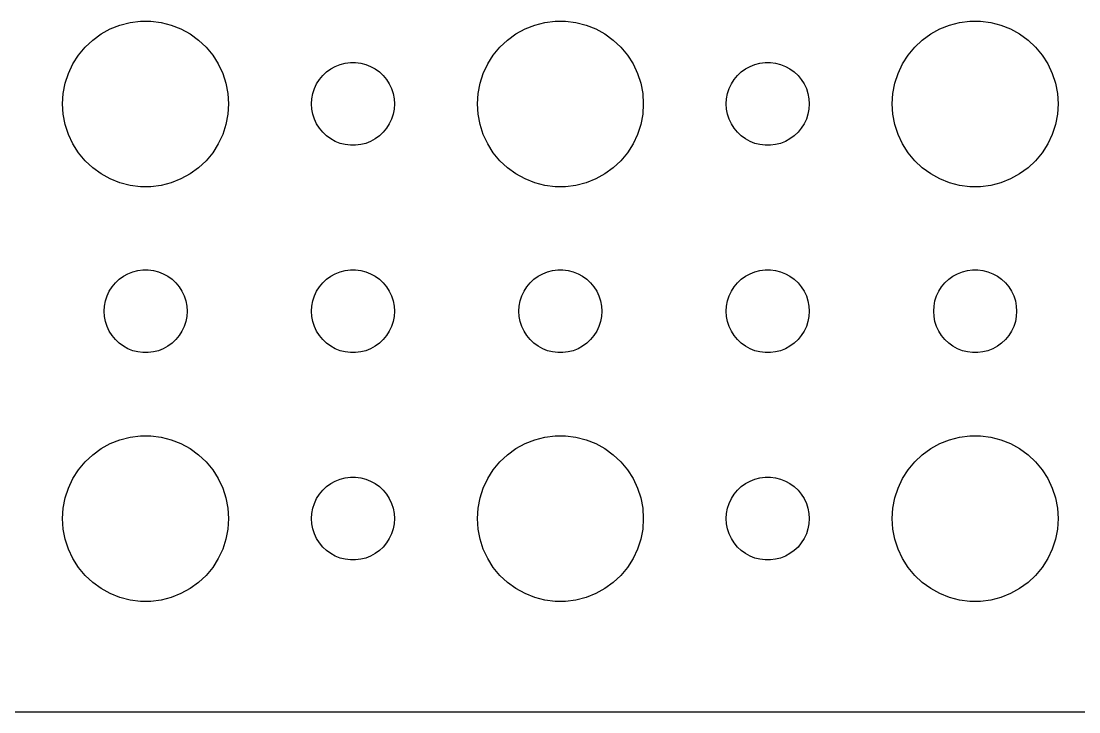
# Model space of a CAD drawing. Header units: metres. Extents: x -142 to 142, y -112 to 112.
# Drawn here: x -4.5 to 33.75, y -111.99 to -87.01 of the extents above; entities that cross this region are included whole.
import ezdxf

# ---------------------------------------------------------------- set-up
doc = ezdxf.new("R2010")
doc.units = ezdxf.units.M

msp = doc.modelspace()

# ---------------------------------------------------------------- linework, layer by layer
for p, q in [((-1.27733, -87.2855), (-0.92705, -87.1468)), ((-0.92705, -87.1468), (-0.56213, -87.0531)), ((-0.56213, -87.0531), (-0.18837, -87.0059)), ((-0.18837, -87.0059), (0.18837, -87.0059)), ((0.18837, -87.0059), (0.56213, -87.0531)), ((0.56213, -87.0531), (0.92705, -87.1468)), ((0.92705, -87.1468), (1.27733, -87.2855)), ((13.7227, -87.2855), (14.0729, -87.1468)), ((14.0729, -87.1468), (14.4379, -87.0531)), ((14.4379, -87.0531), (14.8116, -87.0059)), ((14.8116, -87.0059), (15.1884, -87.0059)), ((15.1884, -87.0059), (15.5621, -87.0531)), ((15.5621, -87.0531), (15.927, -87.1468)), ((15.927, -87.1468), (16.2773, -87.2855)), ((28.7227, -87.2855), (29.0729, -87.1468)), ((29.0729, -87.1468), (29.4379, -87.0531)), ((29.4379, -87.0531), (29.8116, -87.0059)), ((29.8116, -87.0059), (30.1884, -87.0059)), ((30.1884, -87.0059), (30.5621, -87.0531)), ((30.5621, -87.0531), (30.927, -87.1468)), ((30.927, -87.1468), (31.2773, -87.2855)), ((-1.91226, -87.6885), (-1.60747, -87.467)), ((-1.60747, -87.467), (-1.27733, -87.2855)), ((1.27733, -87.2855), (1.60747, -87.467)), ((1.60747, -87.467), (1.91226, -87.6885)), ((13.0877, -87.6885), (13.3925, -87.467)), ((13.3925, -87.467), (13.7227, -87.2855)), ((16.2773, -87.2855), (16.6075, -87.467)), ((16.6075, -87.467), (16.9123, -87.6885)), ((28.0877, -87.6885), (28.3925, -87.467)), ((28.3925, -87.467), (28.7227, -87.2855)), ((31.2773, -87.2855), (31.6075, -87.467)), ((31.6075, -87.467), (31.9123, -87.6885)), ((-2.42705, -88.2366), (-2.1869, -87.9464)), ((-2.1869, -87.9464), (-1.91226, -87.6885)), ((1.91226, -87.6885), (2.1869, -87.9464)), ((2.1869, -87.9464), (2.42705, -88.2366)), ((12.5729, -88.2366), (12.8131, -87.9464)), ((12.8131, -87.9464), (13.0877, -87.6885)), ((16.9123, -87.6885), (17.1869, -87.9464)), ((17.1869, -87.9464), (17.427, -88.2366)), ((27.5729, -88.2366), (27.8131, -87.9464)), ((27.8131, -87.9464), (28.0877, -87.6885)), ((31.9123, -87.6885), (32.1869, -87.9464)), ((32.1869, -87.9464), (32.427, -88.2366)), ((-2.62891, -88.5547), (-2.42705, -88.2366)), ((2.42705, -88.2366), (2.62891, -88.5547)), ((12.3711, -88.5547), (12.5729, -88.2366)), ((17.427, -88.2366), (17.6289, -88.5547)), ((27.3711, -88.5547), (27.5729, -88.2366)), ((32.427, -88.2366), (32.6289, -88.5547)), ((-2.78932, -88.8956), (-2.62891, -88.5547)), ((2.62891, -88.5547), (2.78932, -88.8956)), ((6.54385, -88.8442), (6.69626, -88.7335)), ((6.69626, -88.7335), (6.86133, -88.6428)), ((6.86133, -88.6428), (7.03647, -88.5734)), ((7.03647, -88.5734), (7.21892, -88.5266)), ((7.21892, -88.5266), (7.40581, -88.503)), ((7.40581, -88.503), (7.59418, -88.503)), ((7.59418, -88.503), (7.78107, -88.5266)), ((7.78107, -88.5266), (7.96352, -88.5734)), ((7.96352, -88.5734), (8.13866, -88.6428)), ((8.13866, -88.6428), (8.30373, -88.7335)), ((8.30373, -88.7335), (8.45613, -88.8442)), ((12.2107, -88.8956), (12.3711, -88.5547)), ((17.6289, -88.5547), (17.7893, -88.8956)), ((21.5439, -88.8442), (21.6963, -88.7335)), ((21.6963, -88.7335), (21.8613, -88.6428)), ((21.8613, -88.6428), (22.0365, -88.5734)), ((22.0365, -88.5734), (22.2189, -88.5266)), ((22.2189, -88.5266), (22.4058, -88.503)), ((22.4058, -88.503), (22.5942, -88.503)), ((22.5942, -88.503), (22.7811, -88.5266)), ((22.7811, -88.5266), (22.9635, -88.5734)), ((22.9635, -88.5734), (23.1387, -88.6428)), ((23.1387, -88.6428), (23.3037, -88.7335)), ((23.3037, -88.7335), (23.4561, -88.8442)), ((27.2107, -88.8956), (27.3711, -88.5547)), ((32.6289, -88.5547), (32.7893, -88.8956)), ((-2.90575, -89.2539), (-2.78932, -88.8956)), ((2.78932, -88.8956), (2.90575, -89.2539)), ((6.18553, -89.2774), (6.28647, -89.1183)), ((6.28647, -89.1183), (6.40654, -88.9732)), ((6.40654, -88.9732), (6.54385, -88.8442)), ((8.45613, -88.8442), (8.59344, -88.9732)), ((8.59344, -88.9732), (8.71352, -89.1183)), ((8.71352, -89.1183), (8.81445, -89.2774)), ((12.0942, -89.2539), (12.2107, -88.8956)), ((17.7893, -88.8956), (17.9057, -89.2539)), ((21.1855, -89.2774), (21.2865, -89.1183)), ((21.2865, -89.1183), (21.4065, -88.9732)), ((21.4065, -88.9732), (21.5439, -88.8442)), ((23.4561, -88.8442), (23.5934, -88.9732)), ((23.5934, -88.9732), (23.7135, -89.1183)), ((23.7135, -89.1183), (23.8145, -89.2774)), ((27.0942, -89.2539), (27.2107, -88.8956)), ((32.7893, -88.8956), (32.9057, -89.2539)), ((-2.97633, -89.624), (-2.90575, -89.2539)), ((2.90575, -89.2539), (2.97633, -89.624)), ((6.04712, -89.627), (6.10533, -89.4478)), ((6.10533, -89.4478), (6.18553, -89.2774)), ((8.81445, -89.2774), (8.89465, -89.4478)), ((8.89465, -89.4478), (8.95287, -89.627)), ((12.0237, -89.624), (12.0942, -89.2539)), ((17.9057, -89.2539), (17.9763, -89.624)), ((21.0471, -89.627), (21.1053, -89.4478)), ((21.1053, -89.4478), (21.1855, -89.2774)), ((23.8145, -89.2774), (23.8947, -89.4478)), ((23.8947, -89.4478), (23.9529, -89.627)), ((27.0237, -89.624), (27.0942, -89.2539)), ((32.9057, -89.2539), (32.9763, -89.624)), ((-3, -90), (-2.97633, -89.624)), ((2.97633, -89.624), (3, -90)), ((6, -90), (6.01183, -89.812)), ((6.01183, -89.812), (6.04712, -89.627)), ((8.95287, -89.627), (8.98816, -89.812)), ((8.98816, -89.812), (9, -90)), ((12, -90), (12.0237, -89.624)), ((17.9763, -89.624), (18, -90)), ((21, -90), (21.0118, -89.812)), ((21.0118, -89.812), (21.0471, -89.627)), ((23.9529, -89.627), (23.9882, -89.812)), ((23.9882, -89.812), (24, -90)), ((27, -90), (27.0237, -89.624)), ((32.9763, -89.624), (33, -90)), ((-2.97633, -90.376), (-3, -90)), ((3, -90), (2.97633, -90.376)), ((6.01183, -90.188), (6, -90)), ((6.04712, -90.373), (6.01183, -90.188)), ((8.98816, -90.188), (8.95287, -90.373)), ((9, -90), (8.98816, -90.188)), ((12.0237, -90.376), (12, -90)), ((18, -90), (17.9763, -90.376)), ((21.0118, -90.188), (21, -90)), ((21.0471, -90.373), (21.0118, -90.188)), ((23.9882, -90.188), (23.9529, -90.373)), ((24, -90), (23.9882, -90.188)), ((27.0237, -90.376), (27, -90)), ((33, -90), (32.9763, -90.376)), ((-2.90575, -90.7461), (-2.97633, -90.376)), ((2.97633, -90.376), (2.90575, -90.7461)), ((6.10533, -90.5522), (6.04712, -90.373)), ((6.18553, -90.7226), (6.10533, -90.5522)), ((8.89465, -90.5522), (8.81445, -90.7226)), ((8.95287, -90.373), (8.89465, -90.5522)), ((12.0942, -90.7461), (12.0237, -90.376)), ((17.9763, -90.376), (17.9057, -90.7461)), ((21.1053, -90.5522), (21.0471, -90.373)), ((21.1855, -90.7226), (21.1053, -90.5522)), ((23.8947, -90.5522), (23.8145, -90.7226)), ((23.9529, -90.373), (23.8947, -90.5522)), ((27.0942, -90.7461), (27.0237, -90.376)), ((32.9763, -90.376), (32.9057, -90.7461)), ((-2.78932, -91.1044), (-2.90575, -90.7461)), ((2.90575, -90.7461), (2.78932, -91.1044)), ((6.28647, -90.8817), (6.18553, -90.7226)), ((6.40654, -91.0268), (6.28647, -90.8817)), ((6.54385, -91.1558), (6.40654, -91.0268)), ((8.59344, -91.0268), (8.45613, -91.1558)), ((8.71352, -90.8817), (8.59344, -91.0268)), ((8.81445, -90.7226), (8.71352, -90.8817)), ((12.2107, -91.1044), (12.0942, -90.7461)), ((17.9057, -90.7461), (17.7893, -91.1044)), ((21.2865, -90.8817), (21.1855, -90.7226)), ((21.4065, -91.0268), (21.2865, -90.8817)), ((21.5439, -91.1558), (21.4065, -91.0268)), ((23.5934, -91.0268), (23.4561, -91.1558)), ((23.7135, -90.8817), (23.5934, -91.0268)), ((23.8145, -90.7226), (23.7135, -90.8817)), ((27.2107, -91.1044), (27.0942, -90.7461)), ((32.9057, -90.7461), (32.7893, -91.1044)), ((-2.62891, -91.4453), (-2.78932, -91.1044)), ((2.78932, -91.1044), (2.62891, -91.4453)), ((6.69626, -91.2665), (6.54385, -91.1558)), ((6.86133, -91.3572), (6.69626, -91.2665)), ((7.03647, -91.4266), (6.86133, -91.3572)), ((8.13866, -91.3572), (7.96352, -91.4266)), ((8.30373, -91.2665), (8.13866, -91.3572)), ((8.45613, -91.1558), (8.30373, -91.2665)), ((12.3711, -91.4453), (12.2107, -91.1044)), ((17.7893, -91.1044), (17.6289, -91.4453)), ((21.6963, -91.2665), (21.5439, -91.1558)), ((21.8613, -91.3572), (21.6963, -91.2665)), ((22.0365, -91.4266), (21.8613, -91.3572)), ((23.1387, -91.3572), (22.9635, -91.4266)), ((23.3037, -91.2665), (23.1387, -91.3572)), ((23.4561, -91.1558), (23.3037, -91.2665)), ((27.3711, -91.4453), (27.2107, -91.1044)), ((32.7893, -91.1044), (32.6289, -91.4453)), ((-2.42705, -91.7634), (-2.62891, -91.4453)), ((-2.1869, -92.0536), (-2.42705, -91.7634)), ((2.42705, -91.7634), (2.1869, -92.0536)), ((2.62891, -91.4453), (2.42705, -91.7634)), ((7.21892, -91.4734), (7.03647, -91.4266)), ((7.40581, -91.497), (7.21892, -91.4734)), ((7.59418, -91.497), (7.40581, -91.497)), ((7.78107, -91.4734), (7.59418, -91.497)), ((7.96352, -91.4266), (7.78107, -91.4734)), ((12.5729, -91.7634), (12.3711, -91.4453)), ((12.8131, -92.0536), (12.5729, -91.7634)), ((17.427, -91.7634), (17.1869, -92.0536)), ((17.6289, -91.4453), (17.427, -91.7634)), ((22.2189, -91.4734), (22.0365, -91.4266)), ((22.4058, -91.497), (22.2189, -91.4734)), ((22.5942, -91.497), (22.4058, -91.497)), ((22.7811, -91.4734), (22.5942, -91.497)), ((22.9635, -91.4266), (22.7811, -91.4734)), ((27.5729, -91.7634), (27.3711, -91.4453)), ((27.8131, -92.0536), (27.5729, -91.7634)), ((32.427, -91.7634), (32.1869, -92.0536)), ((32.6289, -91.4453), (32.427, -91.7634)), ((-1.91226, -92.3115), (-2.1869, -92.0536)), ((2.1869, -92.0536), (1.91226, -92.3115)), ((13.0877, -92.3115), (12.8131, -92.0536)), ((17.1869, -92.0536), (16.9123, -92.3115)), ((28.0877, -92.3115), (27.8131, -92.0536)), ((32.1869, -92.0536), (31.9123, -92.3115)), ((-1.60747, -92.533), (-1.91226, -92.3115)), ((-1.27733, -92.7145), (-1.60747, -92.533)), ((1.60747, -92.533), (1.27733, -92.7145)), ((1.91226, -92.3115), (1.60747, -92.533)), ((13.3925, -92.533), (13.0877, -92.3115)), ((13.7227, -92.7145), (13.3925, -92.533)), ((16.6075, -92.533), (16.2773, -92.7145)), ((16.9123, -92.3115), (16.6075, -92.533)), ((28.3925, -92.533), (28.0877, -92.3115)), ((28.7227, -92.7145), (28.3925, -92.533)), ((31.6075, -92.533), (31.2773, -92.7145)), ((31.9123, -92.3115), (31.6075, -92.533)), ((-0.92705, -92.8532), (-1.27733, -92.7145)), ((-0.56213, -92.9469), (-0.92705, -92.8532)), ((0.92705, -92.8532), (0.56213, -92.9469)), ((1.27733, -92.7145), (0.92705, -92.8532)), ((14.0729, -92.8532), (13.7227, -92.7145)), ((14.4379, -92.9469), (14.0729, -92.8532)), ((15.927, -92.8532), (15.5621, -92.9469)), ((16.2773, -92.7145), (15.927, -92.8532)), ((29.0729, -92.8532), (28.7227, -92.7145)), ((29.4379, -92.9469), (29.0729, -92.8532)), ((30.927, -92.8532), (30.5621, -92.9469)), ((31.2773, -92.7145), (30.927, -92.8532)), ((-0.18837, -92.9941), (-0.56213, -92.9469)), ((0.18837, -92.9941), (-0.18837, -92.9941)), ((0.56213, -92.9469), (0.18837, -92.9941)), ((14.8116, -92.9941), (14.4379, -92.9469)), ((15.1884, -92.9941), (14.8116, -92.9941)), ((15.5621, -92.9469), (15.1884, -92.9941)), ((29.8116, -92.9941), (29.4379, -92.9469)), ((30.1884, -92.9941), (29.8116, -92.9941)), ((30.5621, -92.9469), (30.1884, -92.9941)), ((-0.28107, -96.0266), (-0.09418, -96.003)), ((-0.09418, -96.003), (0.09418, -96.003)), ((0.09418, -96.003), (0.28107, -96.0266)), ((7.21892, -96.0266), (7.40581, -96.003)), ((7.40581, -96.003), (7.59418, -96.003)), ((7.59418, -96.003), (7.78107, -96.0266)), ((14.7189, -96.0266), (14.9058, -96.003)), ((14.9058, -96.003), (15.0942, -96.003)), ((15.0942, -96.003), (15.2811, -96.0266)), ((22.2189, -96.0266), (22.4058, -96.003)), ((22.4058, -96.003), (22.5942, -96.003)), ((22.5942, -96.003), (22.7811, -96.0266)), ((29.7189, -96.0266), (29.9058, -96.003)), ((29.9058, -96.003), (30.0942, -96.003)), ((30.0942, -96.003), (30.2811, -96.0266)), ((-1.09344, -96.4732), (-0.95613, -96.3442)), ((-0.95613, -96.3442), (-0.80373, -96.2335)), ((-0.80373, -96.2335), (-0.63866, -96.1428)), ((-0.63866, -96.1428), (-0.46352, -96.0734)), ((-0.46352, -96.0734), (-0.28107, -96.0266)), ((0.28107, -96.0266), (0.46352, -96.0734)), ((0.46352, -96.0734), (0.63866, -96.1428)), ((0.63866, -96.1428), (0.80373, -96.2335)), ((0.80373, -96.2335), (0.95613, -96.3442)), ((0.95613, -96.3442), (1.09344, -96.4732)), ((6.40654, -96.4732), (6.54385, -96.3442)), ((6.54385, -96.3442), (6.69626, -96.2335)), ((6.69626, -96.2335), (6.86133, -96.1428)), ((6.86133, -96.1428), (7.03647, -96.0734)), ((7.03647, -96.0734), (7.21892, -96.0266)), ((7.78107, -96.0266), (7.96352, -96.0734)), ((7.96352, -96.0734), (8.13866, -96.1428)), ((8.13866, -96.1428), (8.30373, -96.2335)), ((8.30373, -96.2335), (8.45613, -96.3442)), ((8.45613, -96.3442), (8.59344, -96.4732)), ((13.9065, -96.4732), (14.0439, -96.3442)), ((14.0439, -96.3442), (14.1963, -96.2335)), ((14.1963, -96.2335), (14.3613, -96.1428)), ((14.3613, -96.1428), (14.5365, -96.0734)), ((14.5365, -96.0734), (14.7189, -96.0266)), ((15.2811, -96.0266), (15.4635, -96.0734)), ((15.4635, -96.0734), (15.6387, -96.1428)), ((15.6387, -96.1428), (15.8037, -96.2335)), ((15.8037, -96.2335), (15.9561, -96.3442)), ((15.9561, -96.3442), (16.0934, -96.4732)), ((21.4065, -96.4732), (21.5439, -96.3442)), ((21.5439, -96.3442), (21.6963, -96.2335)), ((21.6963, -96.2335), (21.8613, -96.1428)), ((21.8613, -96.1428), (22.0365, -96.0734)), ((22.0365, -96.0734), (22.2189, -96.0266)), ((22.7811, -96.0266), (22.9635, -96.0734)), ((22.9635, -96.0734), (23.1387, -96.1428)), ((23.1387, -96.1428), (23.3037, -96.2335)), ((23.3037, -96.2335), (23.4561, -96.3442)), ((23.4561, -96.3442), (23.5934, -96.4732)), ((28.9065, -96.4732), (29.0439, -96.3442)), ((29.0439, -96.3442), (29.1963, -96.2335)), ((29.1963, -96.2335), (29.3613, -96.1428)), ((29.3613, -96.1428), (29.5365, -96.0734)), ((29.5365, -96.0734), (29.7189, -96.0266)), ((30.2811, -96.0266), (30.4635, -96.0734)), ((30.4635, -96.0734), (30.6387, -96.1428)), ((30.6387, -96.1428), (30.8037, -96.2335)), ((30.8037, -96.2335), (30.9561, -96.3442)), ((30.9561, -96.3442), (31.0934, -96.4732)), ((-1.31445, -96.7774), (-1.21352, -96.6183)), ((-1.21352, -96.6183), (-1.09344, -96.4732)), ((1.09344, -96.4732), (1.21352, -96.6183)), ((1.21352, -96.6183), (1.31445, -96.7774)), ((6.18553, -96.7774), (6.28647, -96.6183)), ((6.28647, -96.6183), (6.40654, -96.4732)), ((8.59344, -96.4732), (8.71352, -96.6183)), ((8.71352, -96.6183), (8.81445, -96.7774)), ((13.6855, -96.7774), (13.7865, -96.6183)), ((13.7865, -96.6183), (13.9065, -96.4732)), ((16.0934, -96.4732), (16.2135, -96.6183)), ((16.2135, -96.6183), (16.3145, -96.7774)), ((21.1855, -96.7774), (21.2865, -96.6183)), ((21.2865, -96.6183), (21.4065, -96.4732)), ((23.5934, -96.4732), (23.7135, -96.6183)), ((23.7135, -96.6183), (23.8145, -96.7774)), ((28.6855, -96.7774), (28.7865, -96.6183)), ((28.7865, -96.6183), (28.9065, -96.4732)), ((31.0934, -96.4732), (31.2135, -96.6183)), ((31.2135, -96.6183), (31.3145, -96.7774)), ((-1.48816, -97.312), (-1.45287, -97.127)), ((-1.45287, -97.127), (-1.39465, -96.9478)), ((-1.39465, -96.9478), (-1.31445, -96.7774)), ((1.31445, -96.7774), (1.39465, -96.9478)), ((1.39465, -96.9478), (1.45287, -97.127)), ((1.45287, -97.127), (1.48816, -97.312)), ((6.01183, -97.312), (6.04712, -97.127)), ((6.04712, -97.127), (6.10533, -96.9478)), ((6.10533, -96.9478), (6.18553, -96.7774)), ((8.81445, -96.7774), (8.89465, -96.9478)), ((8.89465, -96.9478), (8.95287, -97.127)), ((8.95287, -97.127), (8.98816, -97.312)), ((13.5118, -97.312), (13.5471, -97.127)), ((13.5471, -97.127), (13.6053, -96.9478)), ((13.6053, -96.9478), (13.6855, -96.7774)), ((16.3145, -96.7774), (16.3947, -96.9478)), ((16.3947, -96.9478), (16.4529, -97.127)), ((16.4529, -97.127), (16.4882, -97.312)), ((21.0118, -97.312), (21.0471, -97.127)), ((21.0471, -97.127), (21.1053, -96.9478)), ((21.1053, -96.9478), (21.1855, -96.7774)), ((23.8145, -96.7774), (23.8947, -96.9478)), ((23.8947, -96.9478), (23.9529, -97.127)), ((23.9529, -97.127), (23.9882, -97.312)), ((28.5118, -97.312), (28.5471, -97.127)), ((28.5471, -97.127), (28.6053, -96.9478)), ((28.6053, -96.9478), (28.6855, -96.7774)), ((31.3145, -96.7774), (31.3947, -96.9478)), ((31.3947, -96.9478), (31.4529, -97.127)), ((31.4529, -97.127), (31.4882, -97.312)), ((-1.5, -97.5), (-1.48816, -97.312)), ((-1.48816, -97.688), (-1.5, -97.5)), ((1.48816, -97.312), (1.5, -97.5)), ((1.5, -97.5), (1.48816, -97.688)), ((6, -97.5), (6.01183, -97.312)), ((6.01183, -97.688), (6, -97.5)), ((8.98816, -97.312), (9, -97.5)), ((9, -97.5), (8.98816, -97.688)), ((13.5, -97.5), (13.5118, -97.312)), ((13.5118, -97.688), (13.5, -97.5)), ((16.4882, -97.312), (16.5, -97.5)), ((16.5, -97.5), (16.4882, -97.688)), ((21, -97.5), (21.0118, -97.312)), ((21.0118, -97.688), (21, -97.5)), ((23.9882, -97.312), (24, -97.5)), ((24, -97.5), (23.9882, -97.688)), ((28.5, -97.5), (28.5118, -97.312)), ((28.5118, -97.688), (28.5, -97.5)), ((31.4882, -97.312), (31.5, -97.5)), ((31.5, -97.5), (31.4882, -97.688)), ((-1.45287, -97.873), (-1.48816, -97.688)), ((-1.39465, -98.0522), (-1.45287, -97.873)), ((1.45287, -97.873), (1.39465, -98.0522)), ((1.48816, -97.688), (1.45287, -97.873)), ((6.04712, -97.873), (6.01183, -97.688)), ((6.10533, -98.0522), (6.04712, -97.873)), ((8.95287, -97.873), (8.89465, -98.0522)), ((8.98816, -97.688), (8.95287, -97.873)), ((13.5471, -97.873), (13.5118, -97.688)), ((13.6053, -98.0522), (13.5471, -97.873)), ((16.4529, -97.873), (16.3947, -98.0522)), ((16.4882, -97.688), (16.4529, -97.873)), ((21.0471, -97.873), (21.0118, -97.688)), ((21.1053, -98.0522), (21.0471, -97.873)), ((23.9529, -97.873), (23.8947, -98.0522)), ((23.9882, -97.688), (23.9529, -97.873)), ((28.5471, -97.873), (28.5118, -97.688)), ((28.6053, -98.0522), (28.5471, -97.873)), ((31.4529, -97.873), (31.3947, -98.0522)), ((31.4882, -97.688), (31.4529, -97.873)), ((-1.31445, -98.2226), (-1.39465, -98.0522)), ((-1.21352, -98.3817), (-1.31445, -98.2226)), ((1.31445, -98.2226), (1.21352, -98.3817)), ((1.39465, -98.0522), (1.31445, -98.2226)), ((6.18553, -98.2226), (6.10533, -98.0522)), ((6.28647, -98.3817), (6.18553, -98.2226)), ((8.81445, -98.2226), (8.71352, -98.3817)), ((8.89465, -98.0522), (8.81445, -98.2226)), ((13.6855, -98.2226), (13.6053, -98.0522)), ((13.7865, -98.3817), (13.6855, -98.2226)), ((16.3145, -98.2226), (16.2135, -98.3817)), ((16.3947, -98.0522), (16.3145, -98.2226)), ((21.1855, -98.2226), (21.1053, -98.0522)), ((21.2865, -98.3817), (21.1855, -98.2226)), ((23.8145, -98.2226), (23.7135, -98.3817)), ((23.8947, -98.0522), (23.8145, -98.2226)), ((28.6855, -98.2226), (28.6053, -98.0522)), ((28.7865, -98.3817), (28.6855, -98.2226)), ((31.3145, -98.2226), (31.2135, -98.3817)), ((31.3947, -98.0522), (31.3145, -98.2226)), ((-1.09344, -98.5268), (-1.21352, -98.3817)), ((-0.95613, -98.6558), (-1.09344, -98.5268)), ((-0.80373, -98.7665), (-0.95613, -98.6558)), ((0.95613, -98.6558), (0.80373, -98.7665)), ((1.09344, -98.5268), (0.95613, -98.6558)), ((1.21352, -98.3817), (1.09344, -98.5268)), ((6.40654, -98.5268), (6.28647, -98.3817)), ((6.54385, -98.6558), (6.40654, -98.5268)), ((6.69626, -98.7665), (6.54385, -98.6558)), ((8.45613, -98.6558), (8.30373, -98.7665)), ((8.59344, -98.5268), (8.45613, -98.6558)), ((8.71352, -98.3817), (8.59344, -98.5268)), ((13.9065, -98.5268), (13.7865, -98.3817)), ((14.0439, -98.6558), (13.9065, -98.5268)), ((14.1963, -98.7665), (14.0439, -98.6558)), ((15.9561, -98.6558), (15.8037, -98.7665)), ((16.0934, -98.5268), (15.9561, -98.6558)), ((16.2135, -98.3817), (16.0934, -98.5268)), ((21.4065, -98.5268), (21.2865, -98.3817)), ((21.5439, -98.6558), (21.4065, -98.5268)), ((21.6963, -98.7665), (21.5439, -98.6558)), ((23.4561, -98.6558), (23.3037, -98.7665)), ((23.5934, -98.5268), (23.4561, -98.6558)), ((23.7135, -98.3817), (23.5934, -98.5268)), ((28.9065, -98.5268), (28.7865, -98.3817)), ((29.0439, -98.6558), (28.9065, -98.5268)), ((29.1963, -98.7665), (29.0439, -98.6558)), ((30.9561, -98.6558), (30.8037, -98.7665)), ((31.0934, -98.5268), (30.9561, -98.6558)), ((31.2135, -98.3817), (31.0934, -98.5268)), ((-0.63866, -98.8572), (-0.80373, -98.7665)), ((-0.46352, -98.9266), (-0.63866, -98.8572)), ((-0.28107, -98.9734), (-0.46352, -98.9266)), ((-0.09418, -98.997), (-0.28107, -98.9734)), ((0.09418, -98.997), (-0.09418, -98.997)), ((0.28107, -98.9734), (0.09418, -98.997)), ((0.46352, -98.9266), (0.28107, -98.9734)), ((0.63866, -98.8572), (0.46352, -98.9266)), ((0.80373, -98.7665), (0.63866, -98.8572)), ((6.86133, -98.8572), (6.69626, -98.7665)), ((7.03647, -98.9266), (6.86133, -98.8572)), ((7.21892, -98.9734), (7.03647, -98.9266)), ((7.40581, -98.997), (7.21892, -98.9734)), ((7.59418, -98.997), (7.40581, -98.997)), ((7.78107, -98.9734), (7.59418, -98.997)), ((7.96352, -98.9266), (7.78107, -98.9734)), ((8.13866, -98.8572), (7.96352, -98.9266)), ((8.30373, -98.7665), (8.13866, -98.8572)), ((14.3613, -98.8572), (14.1963, -98.7665)), ((14.5365, -98.9266), (14.3613, -98.8572)), ((14.7189, -98.9734), (14.5365, -98.9266)), ((14.9058, -98.997), (14.7189, -98.9734)), ((15.0942, -98.997), (14.9058, -98.997)), ((15.2811, -98.9734), (15.0942, -98.997)), ((15.4635, -98.9266), (15.2811, -98.9734)), ((15.6387, -98.8572), (15.4635, -98.9266)), ((15.8037, -98.7665), (15.6387, -98.8572)), ((21.8613, -98.8572), (21.6963, -98.7665)), ((22.0365, -98.9266), (21.8613, -98.8572)), ((22.2189, -98.9734), (22.0365, -98.9266)), ((22.4058, -98.997), (22.2189, -98.9734)), ((22.5942, -98.997), (22.4058, -98.997)), ((22.7811, -98.9734), (22.5942, -98.997)), ((22.9635, -98.9266), (22.7811, -98.9734)), ((23.1387, -98.8572), (22.9635, -98.9266)), ((23.3037, -98.7665), (23.1387, -98.8572)), ((29.3613, -98.8572), (29.1963, -98.7665)), ((29.5365, -98.9266), (29.3613, -98.8572)), ((29.7189, -98.9734), (29.5365, -98.9266)), ((29.9058, -98.997), (29.7189, -98.9734)), ((30.0942, -98.997), (29.9058, -98.997)), ((30.2811, -98.9734), (30.0942, -98.997)), ((30.4635, -98.9266), (30.2811, -98.9734)), ((30.6387, -98.8572), (30.4635, -98.9266)), ((30.8037, -98.7665), (30.6387, -98.8572)), ((-0.92705, -102.147), (-0.56213, -102.053)), ((-0.56213, -102.053), (-0.18837, -102.006)), ((-0.18837, -102.006), (0.18837, -102.006)), ((0.18837, -102.006), (0.56213, -102.053)), ((0.56213, -102.053), (0.92705, -102.147)), ((14.0729, -102.147), (14.4379, -102.053)), ((14.4379, -102.053), (14.8116, -102.006)), ((14.8116, -102.006), (15.1884, -102.006)), ((15.1884, -102.006), (15.5621, -102.053)), ((15.5621, -102.053), (15.927, -102.147)), ((29.0729, -102.147), (29.4379, -102.053)), ((29.4379, -102.053), (29.8116, -102.006)), ((29.8116, -102.006), (30.1884, -102.006)), ((30.1884, -102.006), (30.5621, -102.053)), ((30.5621, -102.053), (30.927, -102.147)), ((-1.91226, -102.688), (-1.60747, -102.467)), ((-1.60747, -102.467), (-1.27733, -102.286)), ((-1.27733, -102.286), (-0.92705, -102.147)), ((0.92705, -102.147), (1.27733, -102.286)), ((1.27733, -102.286), (1.60747, -102.467)), ((1.60747, -102.467), (1.91226, -102.688)), ((13.0877, -102.688), (13.3925, -102.467)), ((13.3925, -102.467), (13.7227, -102.286)), ((13.7227, -102.286), (14.0729, -102.147)), ((15.927, -102.147), (16.2773, -102.286)), ((16.2773, -102.286), (16.6075, -102.467)), ((16.6075, -102.467), (16.9123, -102.688)), ((28.0877, -102.688), (28.3925, -102.467)), ((28.3925, -102.467), (28.7227, -102.286)), ((28.7227, -102.286), (29.0729, -102.147)), ((30.927, -102.147), (31.2773, -102.286)), ((31.2773, -102.286), (31.6075, -102.467)), ((31.6075, -102.467), (31.9123, -102.688)), ((-2.1869, -102.946), (-1.91226, -102.688)), ((1.91226, -102.688), (2.1869, -102.946)), ((12.8131, -102.946), (13.0877, -102.688)), ((16.9123, -102.688), (17.1869, -102.946)), ((27.8131, -102.946), (28.0877, -102.688)), ((31.9123, -102.688), (32.1869, -102.946)), ((-2.62891, -103.555), (-2.42705, -103.237)), ((-2.42705, -103.237), (-2.1869, -102.946)), ((2.1869, -102.946), (2.42705, -103.237)), ((2.42705, -103.237), (2.62891, -103.555)), ((12.3711, -103.555), (12.5729, -103.237)), ((12.5729, -103.237), (12.8131, -102.946)), ((17.1869, -102.946), (17.427, -103.237)), ((17.427, -103.237), (17.6289, -103.555)), ((27.3711, -103.555), (27.5729, -103.237)), ((27.5729, -103.237), (27.8131, -102.946)), ((32.1869, -102.946), (32.427, -103.237)), ((32.427, -103.237), (32.6289, -103.555)), ((-2.78932, -103.896), (-2.62891, -103.555)), ((2.62891, -103.555), (2.78932, -103.896)), ((6.69626, -103.734), (6.86133, -103.643)), ((6.86133, -103.643), (7.03647, -103.573)), ((7.03647, -103.573), (7.21892, -103.527)), ((7.21892, -103.527), (7.40581, -103.503)), ((7.40581, -103.503), (7.59418, -103.503)), ((7.59418, -103.503), (7.78107, -103.527)), ((7.78107, -103.527), (7.96352, -103.573)), ((7.96352, -103.573), (8.13866, -103.643)), ((8.13866, -103.643), (8.30373, -103.734)), ((12.2107, -103.896), (12.3711, -103.555)), ((17.6289, -103.555), (17.7893, -103.896)), ((21.6963, -103.734), (21.8613, -103.643)), ((21.8613, -103.643), (22.0365, -103.573)), ((22.0365, -103.573), (22.2189, -103.527)), ((22.2189, -103.527), (22.4058, -103.503)), ((22.4058, -103.503), (22.5942, -103.503)), ((22.5942, -103.503), (22.7811, -103.527)), ((22.7811, -103.527), (22.9635, -103.573)), ((22.9635, -103.573), (23.1387, -103.643)), ((23.1387, -103.643), (23.3037, -103.734)), ((27.2107, -103.896), (27.3711, -103.555)), ((32.6289, -103.555), (32.7893, -103.896)), ((-2.90575, -104.254), (-2.78932, -103.896)), ((2.78932, -103.896), (2.90575, -104.254)), ((6.28647, -104.118), (6.40654, -103.973)), ((6.40654, -103.973), (6.54385, -103.844)), ((6.54385, -103.844), (6.69626, -103.734)), ((8.30373, -103.734), (8.45613, -103.844)), ((8.45613, -103.844), (8.59344, -103.973)), ((8.59344, -103.973), (8.71352, -104.118)), ((12.0942, -104.254), (12.2107, -103.896)), ((17.7893, -103.896), (17.9057, -104.254)), ((21.2865, -104.118), (21.4065, -103.973)), ((21.4065, -103.973), (21.5439, -103.844)), ((21.5439, -103.844), (21.6963, -103.734)), ((23.3037, -103.734), (23.4561, -103.844)), ((23.4561, -103.844), (23.5934, -103.973)), ((23.5934, -103.973), (23.7135, -104.118)), ((27.0942, -104.254), (27.2107, -103.896)), ((32.7893, -103.896), (32.9057, -104.254)), ((-2.97633, -104.624), (-2.90575, -104.254)), ((2.90575, -104.254), (2.97633, -104.624)), ((6.10533, -104.448), (6.18553, -104.277)), ((6.18553, -104.277), (6.28647, -104.118)), ((8.71352, -104.118), (8.81445, -104.277)), ((8.81445, -104.277), (8.89465, -104.448)), ((12.0237, -104.624), (12.0942, -104.254)), ((17.9057, -104.254), (17.9763, -104.624)), ((21.1053, -104.448), (21.1855, -104.277)), ((21.1855, -104.277), (21.2865, -104.118)), ((23.7135, -104.118), (23.8145, -104.277)), ((23.8145, -104.277), (23.8947, -104.448)), ((27.0237, -104.624), (27.0942, -104.254)), ((32.9057, -104.254), (32.9763, -104.624)), ((-3, -105), (-2.97633, -104.624)), ((2.97633, -104.624), (3, -105)), ((6.01183, -104.812), (6.04712, -104.627)), ((6.04712, -104.627), (6.10533, -104.448)), ((8.89465, -104.448), (8.95287, -104.627)), ((8.95287, -104.627), (8.98816, -104.812)), ((12, -105), (12.0237, -104.624)), ((17.9763, -104.624), (18, -105)), ((21.0118, -104.812), (21.0471, -104.627)), ((21.0471, -104.627), (21.1053, -104.448)), ((23.8947, -104.448), (23.9529, -104.627)), ((23.9529, -104.627), (23.9882, -104.812)), ((27, -105), (27.0237, -104.624)), ((32.9763, -104.624), (33, -105)), ((-2.97633, -105.376), (-3, -105)), ((3, -105), (2.97633, -105.376)), ((6, -105), (6.01183, -104.812)), ((6.01183, -105.188), (6, -105)), ((8.98816, -104.812), (9, -105)), ((9, -105), (8.98816, -105.188)), ((12.0237, -105.376), (12, -105)), ((18, -105), (17.9763, -105.376)), ((21, -105), (21.0118, -104.812)), ((21.0118, -105.188), (21, -105)), ((23.9882, -104.812), (24, -105)), ((24, -105), (23.9882, -105.188)), ((27.0237, -105.376), (27, -105)), ((33, -105), (32.9763, -105.376)), ((-2.90575, -105.746), (-2.97633, -105.376)), ((2.97633, -105.376), (2.90575, -105.746)), ((6.04712, -105.373), (6.01183, -105.188)), ((6.10533, -105.552), (6.04712, -105.373)), ((6.18553, -105.723), (6.10533, -105.552)), ((8.89465, -105.552), (8.81445, -105.723)), ((8.95287, -105.373), (8.89465, -105.552)), ((8.98816, -105.188), (8.95287, -105.373)), ((12.0942, -105.746), (12.0237, -105.376)), ((17.9763, -105.376), (17.9057, -105.746)), ((21.0471, -105.373), (21.0118, -105.188)), ((21.1053, -105.552), (21.0471, -105.373)), ((21.1855, -105.723), (21.1053, -105.552)), ((23.8947, -105.552), (23.8145, -105.723)), ((23.9529, -105.373), (23.8947, -105.552)), ((23.9882, -105.188), (23.9529, -105.373)), ((27.0942, -105.746), (27.0237, -105.376)), ((32.9763, -105.376), (32.9057, -105.746)), ((-2.78932, -106.104), (-2.90575, -105.746)), ((2.90575, -105.746), (2.78932, -106.104)), ((6.28647, -105.882), (6.18553, -105.723)), ((6.40654, -106.027), (6.28647, -105.882)), ((8.71352, -105.882), (8.59344, -106.027)), ((8.81445, -105.723), (8.71352, -105.882)), ((12.2107, -106.104), (12.0942, -105.746)), ((17.9057, -105.746), (17.7893, -106.104)), ((21.2865, -105.882), (21.1855, -105.723)), ((21.4065, -106.027), (21.2865, -105.882)), ((23.7135, -105.882), (23.5934, -106.027)), ((23.8145, -105.723), (23.7135, -105.882)), ((27.2107, -106.104), (27.0942, -105.746)), ((32.9057, -105.746), (32.7893, -106.104)), ((-2.62891, -106.445), (-2.78932, -106.104)), ((2.78932, -106.104), (2.62891, -106.445)), ((6.54385, -106.156), (6.40654, -106.027)), ((6.69626, -106.266), (6.54385, -106.156)), ((6.86133, -106.357), (6.69626, -106.266)), ((8.30373, -106.266), (8.13866, -106.357)), ((8.45613, -106.156), (8.30373, -106.266)), ((8.59344, -106.027), (8.45613, -106.156)), ((12.3711, -106.445), (12.2107, -106.104)), ((17.7893, -106.104), (17.6289, -106.445)), ((21.5439, -106.156), (21.4065, -106.027)), ((21.6963, -106.266), (21.5439, -106.156)), ((21.8613, -106.357), (21.6963, -106.266)), ((23.3037, -106.266), (23.1387, -106.357)), ((23.4561, -106.156), (23.3037, -106.266)), ((23.5934, -106.027), (23.4561, -106.156)), ((27.3711, -106.445), (27.2107, -106.104)), ((32.7893, -106.104), (32.6289, -106.445)), ((-2.42705, -106.763), (-2.62891, -106.445)), ((2.62891, -106.445), (2.42705, -106.763)), ((7.03647, -106.427), (6.86133, -106.357)), ((7.21892, -106.473), (7.03647, -106.427)), ((7.40581, -106.497), (7.21892, -106.473)), ((7.59418, -106.497), (7.40581, -106.497)), ((7.78107, -106.473), (7.59418, -106.497)), ((7.96352, -106.427), (7.78107, -106.473)), ((8.13866, -106.357), (7.96352, -106.427)), ((12.5729, -106.763), (12.3711, -106.445)), ((17.6289, -106.445), (17.427, -106.763)), ((22.0365, -106.427), (21.8613, -106.357)), ((22.2189, -106.473), (22.0365, -106.427)), ((22.4058, -106.497), (22.2189, -106.473)), ((22.5942, -106.497), (22.4058, -106.497)), ((22.7811, -106.473), (22.5942, -106.497)), ((22.9635, -106.427), (22.7811, -106.473)), ((23.1387, -106.357), (22.9635, -106.427)), ((27.5729, -106.763), (27.3711, -106.445)), ((32.6289, -106.445), (32.427, -106.763)), ((-2.1869, -107.054), (-2.42705, -106.763)), ((-1.91226, -107.312), (-2.1869, -107.054)), ((2.1869, -107.054), (1.91226, -107.312)), ((2.42705, -106.763), (2.1869, -107.054)), ((12.8131, -107.054), (12.5729, -106.763)), ((13.0877, -107.312), (12.8131, -107.054)), ((17.1869, -107.054), (16.9123, -107.312)), ((17.427, -106.763), (17.1869, -107.054)), ((27.8131, -107.054), (27.5729, -106.763)), ((28.0877, -107.312), (27.8131, -107.054)), ((32.1869, -107.054), (31.9123, -107.312)), ((32.427, -106.763), (32.1869, -107.054)), ((-1.60747, -107.533), (-1.91226, -107.312)), ((1.91226, -107.312), (1.60747, -107.533)), ((13.3925, -107.533), (13.0877, -107.312)), ((16.9123, -107.312), (16.6075, -107.533)), ((28.3925, -107.533), (28.0877, -107.312)), ((31.9123, -107.312), (31.6075, -107.533)), ((-1.27733, -107.714), (-1.60747, -107.533)), ((-0.92705, -107.853), (-1.27733, -107.714)), ((-0.56213, -107.947), (-0.92705, -107.853)), ((0.92705, -107.853), (0.56213, -107.947)), ((1.27733, -107.714), (0.92705, -107.853)), ((1.60747, -107.533), (1.27733, -107.714)), ((13.7227, -107.714), (13.3925, -107.533)), ((14.0729, -107.853), (13.7227, -107.714)), ((14.4379, -107.947), (14.0729, -107.853)), ((15.927, -107.853), (15.5621, -107.947)), ((16.2773, -107.714), (15.927, -107.853)), ((16.6075, -107.533), (16.2773, -107.714)), ((28.7227, -107.714), (28.3925, -107.533)), ((29.0729, -107.853), (28.7227, -107.714)), ((29.4379, -107.947), (29.0729, -107.853)), ((30.927, -107.853), (30.5621, -107.947)), ((31.2773, -107.714), (30.927, -107.853)), ((31.6075, -107.533), (31.2773, -107.714)), ((-0.18837, -107.994), (-0.56213, -107.947)), ((0.18837, -107.994), (-0.18837, -107.994)), ((0.56213, -107.947), (0.18837, -107.994)), ((14.8116, -107.994), (14.4379, -107.947)), ((15.1884, -107.994), (14.8116, -107.994)), ((15.5621, -107.947), (15.1884, -107.994)), ((29.8116, -107.994), (29.4379, -107.947)), ((30.1884, -107.994), (29.8116, -107.994)), ((30.5621, -107.947), (30.1884, -107.994)), ((-137.314, -111.99), (137.314, -111.99))]:
    msp.add_line(p, q)

doc.saveas('drawing.dxf')
